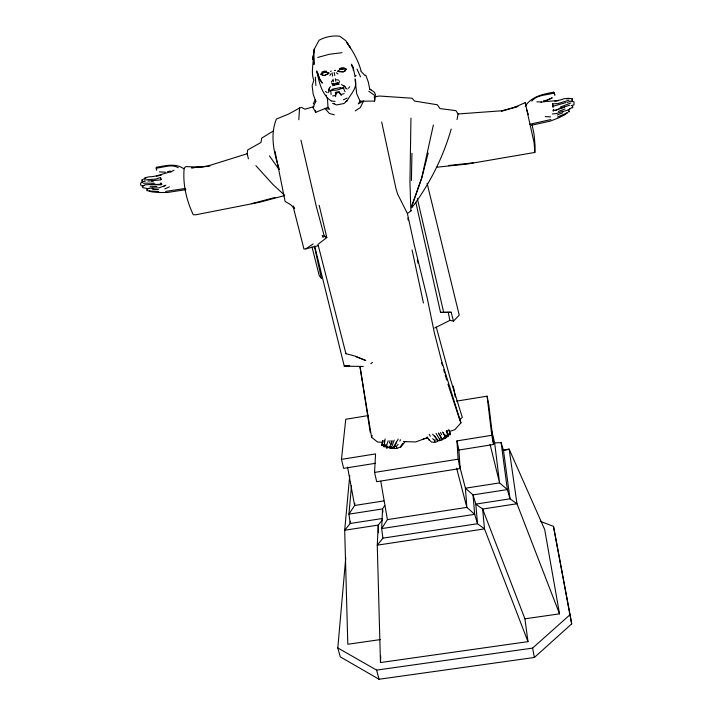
<?xml version="1.0" encoding="UTF-8"?>
<svg xmlns="http://www.w3.org/2000/svg" width="715" height="715" viewBox="0 0 715 715"><rect width="100%" height="100%" fill="white"/><g stroke="black" fill="none" stroke-linecap="round" stroke-linejoin="round"><path stroke-width="1.07" d="M446.231 431.056L448.233 436.615L446.419 436.892L445.874 434.836M410.955 118.127L409.945 182.289L410.875 210.505M411.411 180.6L411.929 153.314M355.409 79.865C357.437 88.374 350.591 93.987 347.276 100.645L343.942 103.532L336.577 104.944L332.779 103.425L334.727 103.505M459.289 464.732L465.42 488.211L473.035 494.896L475.815 504.102L482.625 509.035L524.935 618.815L527.983 641.65L380.469 662.546L380.72 655.941M513.727 107.652L525.194 102.647L534.105 142.777L534.829 152.438L467.235 164.039L436.856 167.212M534.829 152.438L535.115 146.128L534.025 134.08L532.094 124.848M456.536 401.151L487.085 396.164L491.786 435.31L456.948 440.887L458.869 450.03L460.138 468.54L376.698 481.687L374.553 472.418L375.554 453.909L341.466 459.361L343.665 468.361L375.5 463.293M332.877 84.299L337.471 82.717M298.816 119.745L299.558 107.992L301.641 107.465L304.983 109.198L314.028 106.58M355.248 110.825L360.288 107.616L363.613 100.94L358.242 103.863L360.119 101.199L374.589 101.101L374.955 95.631L368.779 91.243M354.792 503.262L354.613 505.478L348.947 514.157L350.225 523.469L344.684 530.235L347.812 644.26L380.264 639.594M350.413 521.253L350.225 523.469L382.596 518.482M540.245 521.315L553.49 526.365L571.696 623.864L534.364 657.478L379.013 679.25L340.286 656.862L337.811 647.942L345.747 557.798M351.467 485.843L348.947 514.157L382.543 508.928L384.768 505.46M349.76 475.475L344.684 530.235L378.226 525.087L382.319 520.011M374.589 101.101L374.875 98.044M341.466 459.361L345.765 419.267L368.216 415.594M321.464 74.065L320.803 74.431C321.973 71.589 328.659 71.679 328.918 73.323L324.413 75.37L322.644 75.147L321.464 74.065L323.877 72.376L326.344 72.17M248.409 158.819L247.167 153.734L247.703 149.935L260.93 142.491L261.735 138.075L273.586 130.872M385.135 438.974L383.919 446.938L386.86 445.945M572.089 100.011L572.259 98.876L569.739 98.384L566.745 98.983M313.322 55.806C313.545 63.948 310.802 72.403 313.805 80.312L312.124 85.684L313.206 94.344L315.824 101.414L312.973 107.5L315.681 112.353L327.997 107.339L329.651 109.323L324.842 108.358L329.427 113.497L334.316 114.811M313.581 54.224L312.768 59.47L314.385 48.977L319.051 40.263C325.316 36.796 332.529 35.41 339.643 36.197L345.908 40.764L350.332 47.789L346.891 42.587C352.906 51.033 358.251 60.489 361.004 70.624M313.903 52.132L314.385 48.977L313.778 52.883M553.419 110.923L553.696 109.377L552.883 110.888L557.879 109.359M457.046 119.584L458.074 113.971L455.902 110.611L440.011 108.6L437.392 104.765L414.593 101.083L412.046 98.214L379.272 96.016L374.034 97.07M335.585 96.597L335.952 93.048L339.411 92.387L341.269 95.497M383.928 442.022L384.241 440.422M433.37 124.982L421.555 178.687L411.751 206.322M339.384 81.412L338.99 83.181L335.675 84.915L332.377 84.45L331.519 82.931M382.203 443.112L382.033 445.606L384.205 445.15M389.461 443.121L390.041 440.574M394.197 440.127L391.695 446.884L392.151 448.269L393.831 448.439M329.418 88.151L328.748 90.841L329.061 88.749L330.509 86.631M428.187 153.046L422.1 176.73L411.59 206.564M404.413 442.514L400.525 447.483M170.769 170.983L170.903 171.895L173.986 170.188M156.799 169.008L156.451 170.143L156.335 167.256C165.362 165.826 175.684 162.797 183.827 168.794M391.069 444.489L392.017 441.495M382.918 442.183L377.69 442.111L371.586 437.312L372.193 435.489M451.183 129.075C443.059 157.559 429.617 184.166 411.777 207.797M446.464 430.975L448.377 434.836L450.28 434.64L449.994 432.209M382.033 445.606L382.677 440.395L382.686 441.084M399.882 441.173L400.436 439.698M330.419 90.903L330.607 90.43M572.268 101.655L572.259 98.876M331.403 81.778L332.797 80.384M388.182 440.806L386.118 446.634L386.35 447.858L387.861 447.751M392.052 440.386L389.693 447.107L389.961 448.519L392.151 448.269L394.448 447M389.711 447.751L390.006 447.063L386.35 447.858M383.669 446.124L384.411 444.39L383.41 445.382L383.079 444.489L381.828 444.676M396.584 442.076L394.805 446.169M385.608 446.652L385.743 444.498M313.233 103.979L315.351 99.465L315.824 101.414M345.819 69.328L344.979 70.812L343.236 71.715L337.623 71.312C339.848 69.006 343.683 67.889 346.641 69.409L344.335 68.747L339.938 69.534M346.167 69.266L345.22 70.901L343.307 71.893L338.865 71.688M329.91 75.504L330.974 73.761M572.357 107.858L572.804 107.125L572.116 105.364M380.791 481.267L387.405 519.617L381.658 528.6L382.874 538.154L377.27 545.17L380.469 662.546M402.634 443.354L400.221 447.09L396.852 448.385L394.117 448.484L393.84 446.509L398.201 439.108M348.473 88.258L349.617 86.828M328.024 92.691L329.24 91.154M525.203 106.276C531.486 96.498 543.069 94.04 553.625 92.226L554.858 95.015L553.625 92.226M393.84 446.509L396.342 446.446L398.148 444.292M354.881 76.755L356.061 75.45M381.685 121.997L395.958 188.572L397.62 194.06L407.371 213.445L414.387 245.477L427.213 298.003L434.38 332.877L441.343 360.083L460.952 422.878L454.803 429.697L449.521 431.467M434.72 328.015L449.86 320.374L453.462 321.106L459.227 315.127L427.096 183.281M531.737 101.119C537.26 94.478 546.537 95.461 554.053 92.932M337.811 647.942L376.617 670.098L532.595 648.103L570.132 614.614M460.952 422.878L459.691 419.616L462.301 417.399L450.656 379.996L436.275 327.121M567.111 112.898L564.877 114.775L558.54 117.93L550.157 121.139L531.638 125.214M163.127 186.651L165.871 185.23L159.088 187.848L148.568 188.277M337.972 71.196L338.436 70.821M370.781 363.774L372.435 362.442M572.804 107.125L566.977 110.512M319.176 205.25L326.827 237.559L317.961 244.378L345.926 353.693L346.462 353.281M328.31 73.734L324.36 75.576L322.402 75.334L321.089 74.137M293.079 206.278L303.955 249.043L306.002 248.838L313.134 243.895M407.371 213.445L411.572 210.603M568.318 110.012L570.141 108.805M536.867 101.861L541.505 101.95M299.558 107.992L288.762 113.998L276.41 119.039C269.734 135.233 274.024 153.439 279.351 169.348M567.799 112.461L557.602 117.081M332.546 85.702L334.584 84.629M164.727 188.921L169.392 186.856M345.801 101.387L347.276 100.645M555.823 110.45L558.361 109.189M343.441 99.796L347.132 98.053M551.953 97.866L547.136 100.118L543.418 100.824M546.787 100.368L552.239 97.91M557.235 115.052L562.75 112.693M321.75 72.144L324.002 71.223L326.532 71.205M331.081 94.532L330.786 90.421L332.886 89.563M339.375 68.712L341.681 67.782L344.299 67.755M562.428 111.719L563.474 111.308M330.518 71.375L331.286 71.071M560.238 107.098L570.856 102.96M569.14 100.163L557.789 103.612L552.624 103.836L553.017 107.071L552.624 103.836M558.317 111.397L565.011 109.029M426.855 437.857L415.665 441.95L403.689 441.575M558.728 108.769L569.649 105.212M567.075 102.468L570.963 101.083L573.975 101.771L573.984 104.873L571.249 105.731M345.104 91.833L343.37 87.999L336.917 90.063L330.786 90.421M541.041 102.245C548.593 100.609 556.654 101.78 564.135 98.688L568.648 98.286M559.434 108.966L564.475 107.214M161.25 179.492L160.5 177.499L155.897 179.081L144.493 179.957M317.71 57.441L329.356 54.269L341.967 52.687M247.167 153.734L207.35 166.166L191.468 167.846L206.626 166.452M565.869 102.594L552.99 106.294M346.292 365.588L344.281 366.196L314.779 246.595L318.247 245.674M144.68 185.283L142.973 185.784L142.651 187.67L148.774 188.733M501.349 111.326L517.946 106.41L501.93 110.771L458.074 113.971M444.703 438.635L445.677 438.349L445.481 437.106L442.576 432.048M338.24 83.101L336.828 83.512L338.32 83.244M339.357 91.592L335.299 92.369M432.638 438.751L434.586 440.306L437.312 439.537L437.723 441.495L434.738 442.317L431.503 442.076L428.589 439.18M284.704 195.526L259.795 202.211L195.597 214.831L193.238 214.679C186.49 200.441 182.548 183.871 184.22 168.088L185.766 166.595L197.948 167.069L209.87 166.103M251.912 203.587L275.025 197.492M156.639 176.221L161.572 174.952M341.127 94.452L344.138 93.683M306.002 248.838L314.779 246.595M559.523 613.845L516.981 503.753L510.018 498.829L503.503 450.557L509.143 449.136L544.696 529.538L559.523 613.845L524.935 618.815M564.421 111.075L566.316 110.611M423.316 438.956L427.427 438.009M185.909 189.636L167.382 192.487L158.659 192.514L151.821 191.897L149.149 190.985M144.528 178.044L148.765 176.82C156.63 176.954 163.485 173.11 170.903 171.895M436.052 433.388L439.555 439.207L441.709 438.76L441.942 440.19L439.591 440.663L437.428 440.109L434.64 435.962M529.699 124.294L550.89 119.548M445.481 437.106L443.622 437.491L443.64 438.76L441.968 438.724L439.144 433.907M332.207 89.196L340.715 87.561M443.64 438.76L445.677 438.349M167.614 171.573L169.714 171.18M165.63 191.406L185.605 188.429M146.021 178.08L141.802 179.787L142.017 181.833L142.66 182.298L142.491 180.716M450.28 434.64L450.164 433.692L448.823 433.925L448.814 434.872L447.742 434.211L448.528 435.712M383.678 445.892L385.233 445.642M446.437 435.81L448.099 435.542M458.869 450.03L493.6 444.498L488.81 404.931L487.085 396.164M502.574 450.182L509.143 449.136L516.981 503.753L482.625 509.035L484.502 528.877L527.983 641.65M374.553 472.418L458.136 459.182L456.948 440.887M383.785 500.929L354.613 505.478L347.544 466.993M387.405 519.617L466.841 507.382L474.689 514.335L477.504 523.72L484.502 528.877L377.27 545.17L378.226 525.087L378.432 532.764M382.874 538.154L477.504 523.72L475.815 504.102L510.018 498.829L507.364 489.587L501.135 442.683L494.646 442.853L491.446 430.189M332.627 95.899L335.487 95.533M554.84 101.208L558.04 100.815M155.995 168.07C163.44 167.766 171.243 163.583 178.285 167.721M386.118 446.634L387.843 446.446L388.245 447.644M448.725 165.505L473.366 162.832M389.693 447.107L391.695 446.884M349.689 365.651L344.281 366.196L363.274 366.446M403.921 441.727L406.138 441.521M147.889 181.065L160.848 179.876L160.5 177.499M332.636 84.182L333.807 84.093M156.898 184.461L161.876 184.095L160.848 182.977L161.778 184.256M143.411 185.784L141.588 185.9L140.676 185.069L140.649 183.094L143.134 181.422L145.163 181.36M334.486 70.454L335.612 70.383M151.607 181.235L153.394 181.154M415.844 202.399L440.529 312.384L451.156 312.249L453.462 321.106M340.438 88.106L343.37 87.999M150.525 184.774L161.134 184.792M144.859 184.836L155.933 184.22M149.962 186.731L156.817 186.526M440.529 312.384L451.156 312.249M336.559 79.66L339.026 80.303M552.311 113.944L556.35 113.587L562.946 111.218M143.17 183.21L154.261 183.201M545.268 116.625L550.622 116.849M152.197 188.233L153.225 188.242M158.775 191.513L148.139 190.878M152.608 189.359L158.364 189.564M159.481 171.895L165.299 172.181M336.595 84.236L339.008 84.459M331.438 101.056L335.049 101.405M328.373 72.778L328.998 72.939M345.926 353.693L355.132 356.115L365.812 360.512L355.766 356.588M443.255 432.718L445.222 436.579L446.419 436.892M332.841 83.619L334.254 85.058M345.327 88.052L347.177 89M341.573 84.495L345.765 87.561L343.709 85.389M441.968 438.724L442.835 439.225M331.099 100.913L327.363 97.875M375.715 95.158L374.437 92.244L369.709 89.017L368.296 81.939L365.723 75.111M369.432 88.83L371.058 89.884M336.318 72.724L337.989 73.931M432.62 434.184L437.312 439.537M325.593 91.457L326.88 92.423M343.254 87.99L343.709 88.347M445.222 436.579L445.963 437.16M284.132 194.766L273.041 184.622L255.89 165.657M360.843 71.187L364.936 75.468M429.134 440.315L427.186 436.883M326.129 96.266C320.347 89.089 318.738 79.687 316.656 70.955L318.372 75.942M449.154 430.385L448.707 429.76L450.164 433.692M441.709 438.76L438.384 432.933M269.394 155.807L279.011 169.446M319.426 78.355L322.304 83.119L319.516 79.302L317.943 73.985M429.223 434.371L430.332 436.275M354.935 75.817L353.139 67.29L351.414 64.189L352.504 67.719M293.257 206.072L294.634 208.673L290.63 204.66L285.088 201.416L275.043 151.41M360.539 76.809L356.991 69.033M360.119 101.199L356.687 93.719L355.015 78.838M440.547 432.45L441.584 434.738M323.135 237.675L322.188 235.512L326.827 237.559L324.118 235.53L316.361 206.662L300.926 140.095M447.143 430.296L447.67 431.762M525.194 102.647L526.276 105.65M447.956 384.178L459.691 419.616M326.112 95.14L327.497 99.331L327.997 107.339M339.411 92.387L339.822 93.674M526.624 109.368L528.287 114.57M317.701 72.948L319.14 77.452M501.135 442.683L503.503 450.557M441.53 362.55L442.451 365.642M443.675 369.762L444.596 372.855M445.204 374.91L446.732 380.058M396.342 446.446L396.852 448.385M456.599 468.2L466.841 507.382L465.42 488.211L499.571 482.893L507.364 489.587L473.035 494.896L474.689 514.335L381.658 528.6L382.543 508.928L382.918 512.056M376.617 670.098L379.013 679.25M311.99 246.934L319.248 275.668L321.446 278.582L314.359 246.023M490.043 444.301L499.571 482.893L494.646 442.853M417.319 260.063L418.096 263.272M417.354 198.654L443.702 312.41M407.809 218.102L408.274 220.265M437.428 440.109L437.723 441.495M412.072 249.928L423.441 302.999M458.136 459.182L460.138 468.54M448.242 312.375L449.86 320.374M491.786 435.31L493.6 444.498M334.173 72.474L334.79 75.611M571.696 623.864L553.49 526.365M532.595 648.103L534.364 657.478M359.895 366.572L371.586 437.312M335.344 78.704L335.791 81.242M360.137 367.001L370.227 432.316M333.002 79.159L333.396 81.707M336.282 83.432L336.47 84.629M332.126 72.876L332.546 76.049M315.297 77.131L315.896 85.442M315.521 110.396L315.681 112.353M434.586 440.306L434.738 442.317M455.276 396.959L453.337 386.207L453.551 389.487M353.139 67.29L353.273 70.115M439.555 439.207L439.591 440.663M335.952 93.048L335.961 94.416M147.37 189.663L147.102 190.834L147.084 189.073L147.37 189.663M569.015 111.263L568.577 110.235L569.069 111.978L569.015 111.263M313.974 64.323L313.581 51.98L313.974 64.323"/></g></svg>
